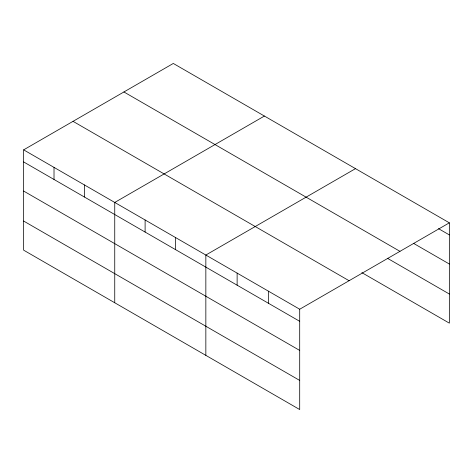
<?xml version="1.0" encoding="UTF-8"?>
<svg xmlns="http://www.w3.org/2000/svg" width="473" height="473" viewBox="0 0 473 473"><rect width="100%" height="100%" fill="white"/><g stroke="black" fill="none" stroke-linecap="round" stroke-linejoin="round"><path stroke-width="0.71" d="M299.699 350.428L299.699 309.23L23.65 149.852L23.65 250.17L299.699 409.547L299.699 350.428L23.65 191.057M361.88 272.643L449.35 323.148L449.35 222.83L173.301 63.453L23.65 149.852M264.395 116.051L114.744 202.45L114.744 302.761M355.495 168.642L205.844 255.042L205.844 355.359M299.699 309.23L449.35 222.83M438.495 228.648L449.35 234.915M413.597 243.388L449.35 264.029M123.914 91.969L399.963 251.34M387.417 258.27L449.35 294.029M73.037 121.342L349.086 280.72M23.65 161.937L299.699 321.315M23.65 221.051L299.699 380.428M268.416 291.167L268.416 303.252M237.127 273.104L237.127 285.189M175.477 237.511L175.477 249.596M145.11 219.98L145.11 232.066M84.383 184.919L84.383 196.999M54.017 167.389L54.017 179.468"/></g></svg>
